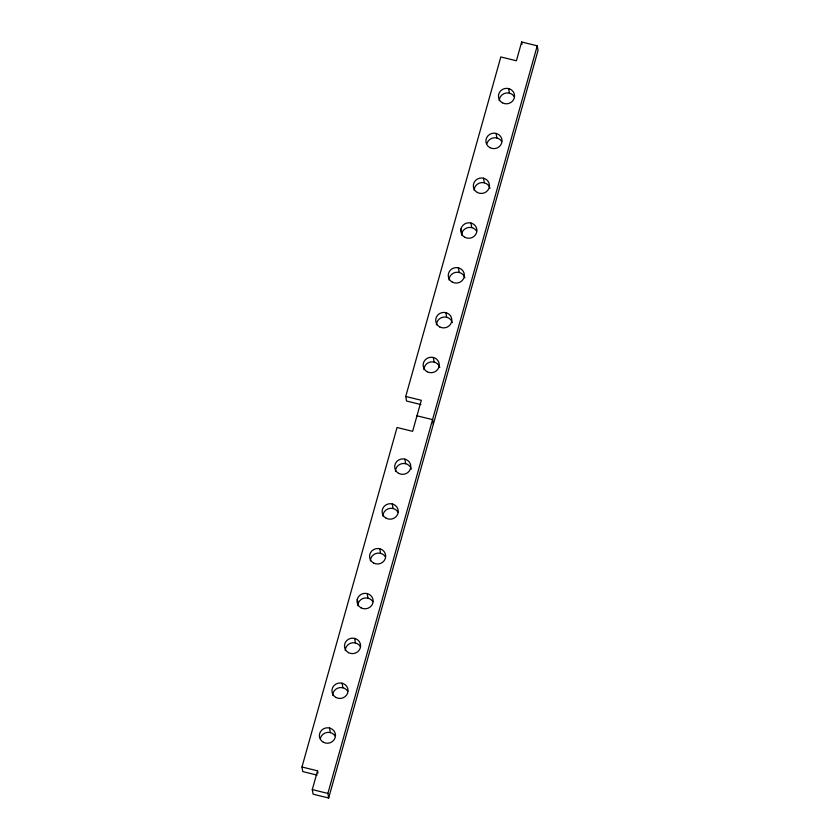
<?xml version="1.0" encoding="UTF-8"?>
<svg xmlns="http://www.w3.org/2000/svg" width="840" height="840" viewBox="0 0 840 840"><rect width="100%" height="100%" fill="white"/><g stroke="black" fill="none" stroke-linecap="round" stroke-linejoin="round"><path stroke-width="1.26" d="M301.969 767.004L397.047 427.497L412.629 431.319L421.323 400.281L405.741 396.459L500.819 56.952L516.401 60.774L521.661 42L537.243 45.822L538.03 50.4L328.671 798L313.079 794.178L312.291 789.6L317.552 770.826L301.969 767.004L302.757 771.582L317.142 775.11M328.671 798L327.883 793.422L537.243 45.822M420.913 404.565L406.529 401.026L405.741 396.459M416.976 415.8L432.558 419.622L433.356 424.2M312.291 789.6L327.883 793.422M521.661 42L522.049 44.289M508.62 88.567L509.407 93.145M496.062 133.382L496.86 137.959M483.515 178.196L484.302 182.774M470.967 223.02L471.755 227.598M461.066 228.617L461.864 233.195M458.409 267.834L459.207 272.412M445.862 312.648L446.649 317.226M433.314 357.462L434.102 362.04M404.849 459.113L405.636 463.691M392.291 503.927L393.089 508.505M379.743 548.751L380.531 553.319M367.195 593.565L367.983 598.143M357.294 599.162L358.092 603.74M354.648 638.379L355.435 642.957M342.09 683.193L342.878 687.771M329.543 728.007L330.33 732.585M317.552 770.826L317.951 773.115M461.58 235.2A8.085 7.739 -9.8 0 1 476.648 231.147M320.439 738.182A8.085 7.739 -9.8 0 1 335.223 736.134M345.261 650.559A8.085 7.739 -9.8 0 1 360.329 646.506M370.356 560.931A8.085 7.739 -9.8 0 1 385.434 556.878M332.703 695.384A8.085 7.739 -9.8 0 1 347.781 691.32M395.462 471.303A8.085 7.739 -9.8 0 1 411.338 469.098M499.233 100.758A8.085 7.739 -9.8 0 1 514.301 96.695M382.914 516.117A8.085 7.739 -9.8 0 1 397.981 512.053M436.475 324.839A8.085 7.739 -9.8 0 1 452.351 322.633M486.959 143.556A8.085 7.739 -9.8 0 1 501.753 141.509M474.128 190.386A8.085 7.739 -9.8 0 1 490.004 188.191M449.032 280.014A8.085 7.739 -9.8 0 1 464.898 277.82M423.927 369.653A8.085 7.739 -9.8 0 1 439.803 367.447M357.808 605.745A8.085 7.739 -9.8 0 1 372.876 601.692M323.389 742.276A8.085 7.739 -9.8 0 0 335.506 735.42A8.085 7.739 -9.8 0 0 323.411 728.857A8.085 7.739 -9.8 0 0 323.389 742.276M464.814 237.29A8.085 7.739 -9.8 0 0 476.931 230.433A8.085 7.739 -9.8 0 0 464.835 223.86A8.085 7.739 -9.8 0 0 464.814 237.29M439.709 326.918A8.085 7.739 -9.8 0 0 451.836 320.061A8.085 7.739 -9.8 0 0 439.74 313.498A8.085 7.739 -9.8 0 0 439.709 326.918M386.137 518.207A8.085 7.739 -9.8 0 0 398.265 511.34A8.085 7.739 -9.8 0 0 386.169 504.777A8.085 7.739 -9.8 0 0 386.137 518.207M502.467 102.837A8.085 7.739 -9.8 0 0 514.584 95.981A8.085 7.739 -9.8 0 0 502.488 89.418A8.085 7.739 -9.8 0 0 502.467 102.837M489.909 147.651A8.085 7.739 -9.8 0 0 502.036 140.794A8.085 7.739 -9.8 0 0 489.941 134.232A8.085 7.739 -9.8 0 0 489.909 147.651M477.362 192.476A8.085 7.739 -9.8 0 0 489.479 185.619A8.085 7.739 -9.8 0 0 477.393 179.046A8.085 7.739 -9.8 0 0 477.362 192.476M452.267 282.104A8.085 7.739 -9.8 0 0 464.384 275.247A8.085 7.739 -9.8 0 0 452.288 268.685A8.085 7.739 -9.8 0 0 452.267 282.104M427.161 371.731A8.085 7.739 -9.8 0 0 439.278 364.875A8.085 7.739 -9.8 0 0 427.182 358.312A8.085 7.739 -9.8 0 0 427.161 371.731M348.495 652.649A8.085 7.739 -9.8 0 0 360.612 645.792A8.085 7.739 -9.8 0 0 348.516 639.23A8.085 7.739 -9.8 0 0 348.495 652.649M335.937 697.462A8.085 7.739 -9.8 0 0 348.065 690.606A8.085 7.739 -9.8 0 0 335.969 684.044A8.085 7.739 -9.8 0 0 335.937 697.462M373.59 563.021A8.085 7.739 -9.8 0 0 385.707 556.164A8.085 7.739 -9.8 0 0 373.622 549.591A8.085 7.739 -9.8 0 0 373.59 563.021M361.043 607.835A8.085 7.739 -9.8 0 0 373.159 600.978A8.085 7.739 -9.8 0 0 361.064 594.416A8.085 7.739 -9.8 0 0 361.043 607.835M398.695 473.382A8.085 7.739 -9.8 0 0 410.812 466.526A8.085 7.739 -9.8 0 0 398.717 459.963A8.085 7.739 -9.8 0 0 398.695 473.382"/></g></svg>
